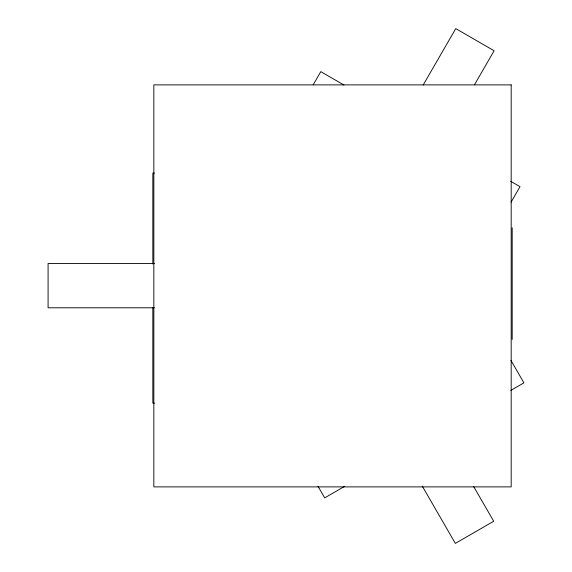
<?xml version="1.0" encoding="UTF-8"?>
<svg xmlns="http://www.w3.org/2000/svg" width="572" height="572" viewBox="0 0 572 572"><rect width="100%" height="100%" fill="white"/><g stroke="black" fill="none" stroke-linecap="round" stroke-linejoin="round"><path stroke-width="0.86" d="M313.184 84.806L320.785 71.636L343.951 85.013M423.144 85.078L455.755 28.6L494.115 50.751L474.467 84.792M511.075 202.152L520.019 186.658L510.753 181.31M344.766 486.279L324.689 497.876L317.982 486.25M510.789 390.426L523.916 382.847L510.953 360.396M154.49 173.109L152.831 173.109L152.831 264.057M154.39 263.492L48.084 263.492L48.084 307.793L154.39 307.793M154.49 403.16L152.831 403.16L152.831 307.75M473.602 486.436L493.707 521.249L455.341 543.4L422.286 486.15M512.19 227.792L512.19 339.461M511.182 84.878L153.839 84.878L153.839 486.886L511.182 486.886L511.182 84.878"/></g></svg>
